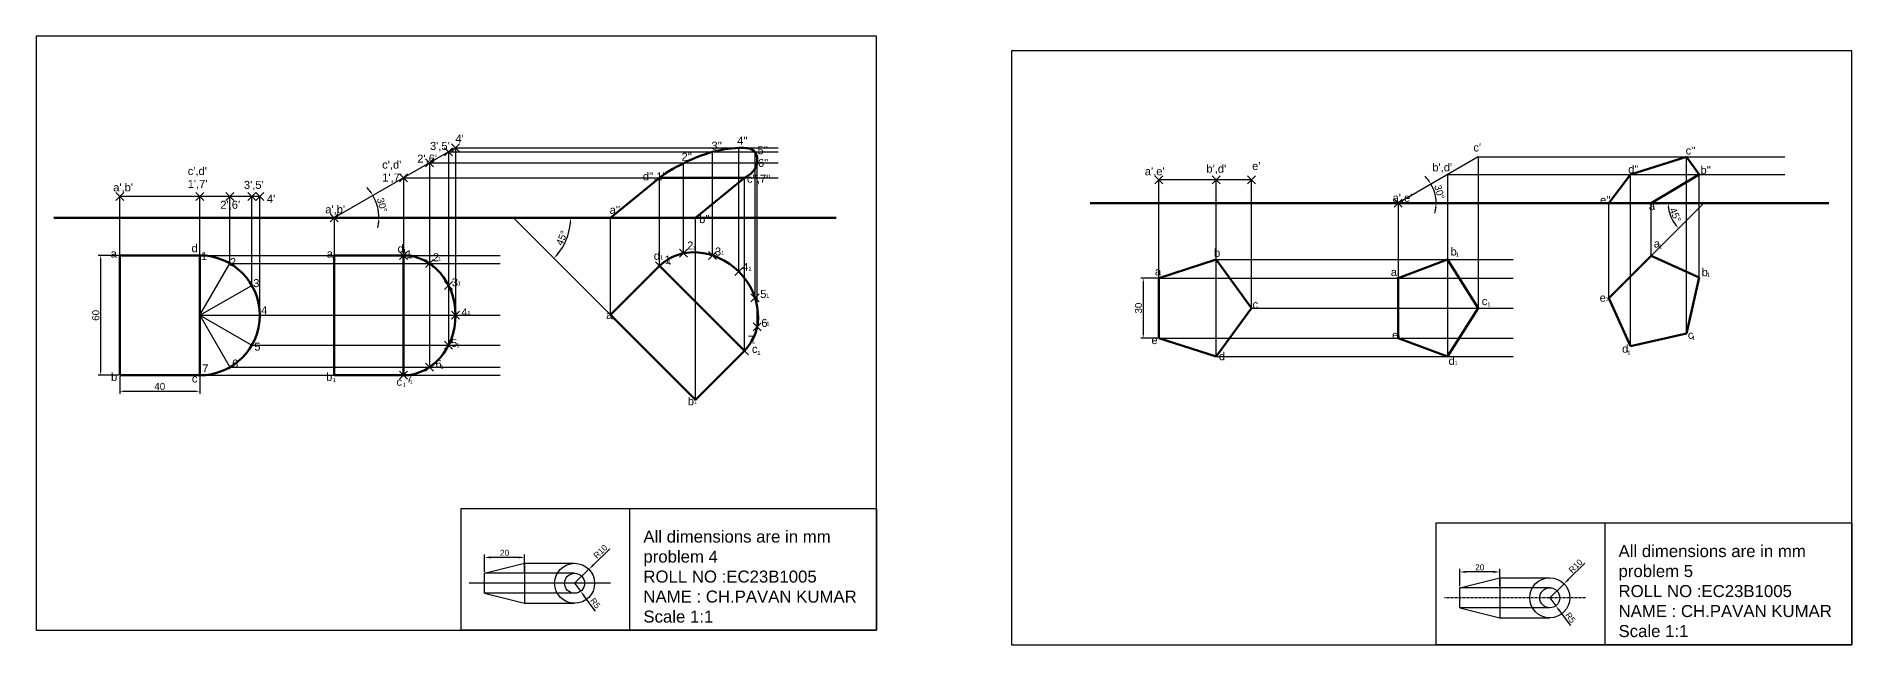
# Model space of a CAD drawing. Header units: millimetres. Extents: x 1234 to 5871, y 1453 to 1780.
# Drawn here: x 2626 to 3534, y 1463 to 1768 of the extents above; entities that cross this region are included whole.
import ezdxf

# ---------------------------------------------------------------- set-up
doc = ezdxf.new("R2010")
doc.units = ezdxf.units.MM
doc.header["$PDMODE"] = 3
doc.header["$PDSIZE"] = 2
doc.linetypes.add('CENTER', pattern=[2, 1.25, -0.25, 0.25, -0.25])
doc.styles.get("Standard").update_dxf_attribs({"font": 'arial.ttf'})
doc.dimstyles.new('Decimal-3', dxfattribs={"dimscale": 1.2, "dimtxt": 2.5, "dimasz": 2.5, "dimexe": 1.25, "dimexo": 0.625, "dimtad": 1, "dimtxsty": 'Standard', "dimcen": 2.5, "dimadec": 0, "dimazin": 0, "dimtfac": 1, "dimtmove": 0, "dimatfit": 3, "dimfxl": 1, "dimarcsym": 0})
doc.dimstyles.new('ISO-25', dxfattribs={"dimtxt": 3.5, "dimasz": 2.5, "dimexe": 1.25, "dimexo": 0.625, "dimtad": 1, "dimtxsty": 'Standard', "dimcen": 2.5, "dimadec": 0, "dimazin": 0, "dimtfac": 1, "dimtmove": 0, "dimatfit": 3, "dimfxl": 1, "dimarcsym": 0})

# ---------------------------------------------------------------- blocks, each defined once
blk = doc.blocks.new('*D9')
at = {"color": 0, "lineweight": -2, "transparency": 16777216}
for p, q in [((2667.92, 1597.45), (2667.92, 1588.85)), ((2707.92, 1597.45), (2707.92, 1588.85)), ((2670.42, 1590.1), (2705.42, 1590.1))]:
    blk.add_line(p, q, dxfattribs=at)
at = {"color": 0, "transparency": 16777216}
for points in [[(2670.42, 1590.51), (2670.42, 1589.68), (2667.92, 1590.1)], [(2705.42, 1590.51), (2705.42, 1589.68), (2707.92, 1590.1)]]:
    blk.add_solid(points, dxfattribs=at)
at = {"layer": 'Defpoints', "color": 0, "transparency": 16777216}
for p in [(2667.92, 1598.08), (2707.92, 1598.08), (2707.92, 1590.1)]:
    blk.add_point(p, dxfattribs=at)
at = {"color": 0, "transparency": 16777216, "insert": (2687.92, 1592.51), "char_height": 3.5, "attachment_point": 5}
blk.add_mtext('40', dxfattribs=at)
blk = doc.blocks.new('*D10')
at = {"color": 0, "lineweight": -2, "transparency": 16777216}
for p, q in [((2667.3, 1658.08), (2657.09, 1658.08)), ((2658.34, 1655.58), (2658.34, 1600.58)), ((2667.3, 1598.08), (2657.09, 1598.08))]:
    blk.add_line(p, q, dxfattribs=at)
at = {"color": 0, "transparency": 16777216}
for points in [[(2657.92, 1655.58), (2658.76, 1655.58), (2658.34, 1658.08)], [(2657.92, 1600.58), (2658.76, 1600.58), (2658.34, 1598.08)]]:
    blk.add_solid(points, dxfattribs=at)
at = {"layer": 'Defpoints', "color": 0, "transparency": 16777216}
for p in [(2667.92, 1658.08), (2658.34, 1598.08), (2667.92, 1598.08)]:
    blk.add_point(p, dxfattribs=at)
at = {"color": 0, "transparency": 16777216, "insert": (2655.93, 1628.08), "char_height": 3.5, "attachment_point": 5, "rotation": 90}
blk.add_mtext('60', dxfattribs=at)
blk = doc.blocks.new('*D12')
at = {"color": 0, "lineweight": -2, "transparency": 16777216}
for start, end in [(36.41863, 42.83726), (0, 30), (347.16274, 353.58137)]:
    blk.add_arc((2775.12, 1676.78), 22.33, start, end, dxfattribs=at)
at = {"color": 0, "transparency": 16777216}
for points in [[(2793.44, 1690.27), (2792.74, 1689.81), (2794.46, 1687.95)], [(2796.89, 1674.31), (2797.73, 1674.27), (2797.45, 1676.78)]]:
    blk.add_solid(points, dxfattribs=at)
at = {"layer": 'Defpoints', "color": 0, "transparency": 16777216}
for p in [(2835.74, 1711.78), (2797.11, 1680.66), (2634.99, 1676.78), (2775.12, 1676.78), (3026.1, 1676.78)]:
    blk.add_point(p, dxfattribs=at)
at = {"color": 0, "transparency": 16777216, "insert": (2799.02, 1683.19), "char_height": 3.5, "attachment_point": 5, "rotation": 285}
blk.add_mtext('30°', dxfattribs=at)
blk = doc.blocks.new('*D13')
at = {"color": 0, "lineweight": -2, "transparency": 16777216}
blk.add_arc((2864.71, 1676.78), 28.58, 320.01313, 354.98687, dxfattribs=at)
at = {"color": 0, "transparency": 16777216}
for points in [[(2892.77, 1674.31), (2893.6, 1674.27), (2893.29, 1676.78)], [(2886.92, 1658.14), (2886.3, 1658.7), (2884.92, 1656.57)]]:
    blk.add_solid(points, dxfattribs=at)
at = {"layer": 'Defpoints', "color": 0, "transparency": 16777216}
for p in [(2634.99, 1676.78), (2864.71, 1676.78), (3026.1, 1676.78), (2889.46, 1662.49), (2955.65, 1585.84)]:
    blk.add_point(p, dxfattribs=at)
at = {"color": 0, "transparency": 16777216, "insert": (2888.9, 1666.77), "char_height": 3.5, "attachment_point": 5, "rotation": 67.5}
blk.add_mtext('45°', dxfattribs=at)
blk = doc.blocks.new('*D14')
at = {"color": 0, "lineweight": -2, "transparency": 16777216}
for p, q in [((3186.76, 1646.69), (3178.31, 1646.69)), ((3179.56, 1644.19), (3179.56, 1619.19)), ((3186.76, 1616.69), (3178.31, 1616.69))]:
    blk.add_line(p, q, dxfattribs=at)
at = {"color": 0, "transparency": 16777216}
for points in [[(3179.14, 1644.19), (3179.97, 1644.19), (3179.56, 1646.69)], [(3179.14, 1619.19), (3179.97, 1619.19), (3179.56, 1616.69)]]:
    blk.add_solid(points, dxfattribs=at)
at = {"layer": 'Defpoints', "color": 0, "transparency": 16777216}
for p in [(3187.39, 1646.69), (3179.56, 1616.69), (3187.39, 1616.69)]:
    blk.add_point(p, dxfattribs=at)
at = {"color": 0, "transparency": 16777216, "insert": (3177.14, 1631.69), "char_height": 3.5, "attachment_point": 5, "rotation": 90}
blk.add_mtext('30', dxfattribs=at)
blk = doc.blocks.new('*D15')
at = {"color": 0, "lineweight": -2, "transparency": 16777216}
for start, end in [(37.54939, 45.09878), (0, 30), (344.90122, 352.45061)]:
    blk.add_arc((3306.91, 1684.19), 18.99, start, end, dxfattribs=at)
at = {"color": 0, "transparency": 16777216}
for points in [[(3322.31, 1696), (3321.62, 1695.53), (3323.35, 1693.69)], [(3325.32, 1681.73), (3326.15, 1681.67), (3325.9, 1684.19)]]:
    blk.add_solid(points, dxfattribs=at)
at = {"layer": 'Defpoints', "color": 0, "transparency": 16777216}
for p in [(3346.89, 1707.28), (3153.03, 1684.19), (3306.91, 1684.19), (3325.61, 1687.49), (3522.17, 1684.19)]:
    blk.add_point(p, dxfattribs=at)
at = {"color": 0, "transparency": 16777216, "insert": (3327.58, 1689.73), "char_height": 3.5, "attachment_point": 5, "rotation": 285}
blk.add_mtext('30°', dxfattribs=at)
blk = doc.blocks.new('*D16')
at = {"color": 0, "lineweight": -2, "transparency": 16777216}
blk.add_arc((3459.75, 1684.19), 17.85, 188.03291, 216.96709, dxfattribs=at)
at = {"color": 0, "transparency": 16777216}
for points in [[(3441.66, 1681.67), (3442.5, 1681.73), (3441.9, 1684.19)], [(3445.81, 1673.73), (3445.18, 1673.19), (3447.13, 1671.57)]]:
    blk.add_solid(points, dxfattribs=at)
at = {"layer": 'Defpoints', "color": 0, "transparency": 16777216}
for p in [(3153.03, 1684.19), (3442.51, 1679.57), (3459.75, 1684.19), (3522.17, 1684.19), (3412.24, 1636.68)]:
    blk.add_point(p, dxfattribs=at)
at = {"color": 0, "transparency": 16777216, "insert": (3445.48, 1678.28), "char_height": 3.5, "attachment_point": 5, "rotation": 292.5}
blk.add_mtext('45°', dxfattribs=at)
blk = doc.blocks.new('*D44')
at = {"color": 0, "lineweight": -2, "transparency": 16777216}
for p, q in [((2895.28, 1494.08), (2898.29, 1490.09)), ((2905.74, 1480.22), (2900.1, 1487.69))]:
    blk.add_line(p, q, dxfattribs=at)
at = {"color": 0, "transparency": 16777216}
blk.add_solid([(2900.5, 1487.99), (2899.7, 1487.39), (2898.29, 1490.09)], dxfattribs=at)
at = {"layer": 'Defpoints', "color": 0, "transparency": 16777216}
for p in [(2895.28, 1494.08), (2898.29, 1490.09)]:
    blk.add_point(p, dxfattribs=at)
at = {"color": 0, "transparency": 16777216, "insert": (2905.64, 1484.13), "char_height": 3, "attachment_point": 5, "rotation": 307.01984}
blk.add_mtext('R5', dxfattribs=at)
blk = doc.blocks.new('*D45')
at = {"color": 0, "lineweight": -2, "transparency": 16777216}
for p, q in [((2912.89, 1511.34), (2904.57, 1503.18)), ((2895.28, 1494.08), (2902.42, 1501.08))]:
    blk.add_line(p, q, dxfattribs=at)
at = {"color": 0, "transparency": 16777216}
blk.add_solid([(2904.22, 1503.54), (2904.92, 1502.82), (2902.42, 1501.08)], dxfattribs=at)
at = {"layer": 'Defpoints', "color": 0, "transparency": 16777216}
for p in [(2902.42, 1501.08), (2895.28, 1494.08)]:
    blk.add_point(p, dxfattribs=at)
at = {"color": 0, "transparency": 16777216, "insert": (2908.2, 1509.94), "char_height": 3, "attachment_point": 5, "rotation": 44.43135}
blk.add_mtext('R10', dxfattribs=at)
blk = doc.blocks.new('*D46')
at = {"color": 0, "lineweight": -2, "transparency": 16777216}
for p, q in [((2850.28, 1499.83), (2850.28, 1508.51)), ((2867.28, 1507.01), (2853.28, 1507.01)), ((2870.28, 1499.83), (2870.28, 1508.51))]:
    blk.add_line(p, q, dxfattribs=at)
at = {"color": 0, "transparency": 16777216}
for points in [[(2853.28, 1507.51), (2853.28, 1506.51), (2850.28, 1507.01)], [(2867.28, 1507.51), (2867.28, 1506.51), (2870.28, 1507.01)]]:
    blk.add_solid(points, dxfattribs=at)
at = {"layer": 'Defpoints', "color": 0, "transparency": 16777216}
for p in [(2850.28, 1507.01), (2850.28, 1499.08), (2870.28, 1499.08)]:
    blk.add_point(p, dxfattribs=at)
at = {"color": 0, "transparency": 16777216, "insert": (2860.28, 1509.29), "char_height": 3, "attachment_point": 5}
blk.add_mtext('20', dxfattribs=at)
blk = doc.blocks.new('*D47')
at = {"color": 0, "lineweight": -2, "transparency": 16777216}
for p, q in [((3382.72, 1486.82), (3385.73, 1482.83)), ((3393.17, 1472.96), (3387.54, 1480.44))]:
    blk.add_line(p, q, dxfattribs=at)
at = {"color": 0, "transparency": 16777216}
blk.add_solid([(3387.93, 1480.74), (3387.14, 1480.14), (3385.73, 1482.83)], dxfattribs=at)
at = {"layer": 'Defpoints', "color": 0, "transparency": 16777216}
for p in [(3382.72, 1486.82), (3385.73, 1482.83)]:
    blk.add_point(p, dxfattribs=at)
at = {"color": 0, "transparency": 16777216, "insert": (3393.07, 1476.87), "char_height": 3, "attachment_point": 5, "rotation": 307.01984}
blk.add_mtext('R5', dxfattribs=at)
blk = doc.blocks.new('*D48')
at = {"color": 0, "lineweight": -2, "transparency": 16777216}
for p, q in [((3400.33, 1504.09), (3392, 1495.93)), ((3382.72, 1486.82), (3389.86, 1493.83))]:
    blk.add_line(p, q, dxfattribs=at)
at = {"color": 0, "transparency": 16777216}
blk.add_solid([(3391.65, 1496.28), (3392.35, 1495.57), (3389.86, 1493.83)], dxfattribs=at)
at = {"layer": 'Defpoints', "color": 0, "transparency": 16777216}
for p in [(3389.86, 1493.83), (3382.72, 1486.82)]:
    blk.add_point(p, dxfattribs=at)
at = {"color": 0, "transparency": 16777216, "insert": (3395.64, 1502.69), "char_height": 3, "attachment_point": 5, "rotation": 44.43135}
blk.add_mtext('R10', dxfattribs=at)
blk = doc.blocks.new('*D49')
at = {"color": 0, "lineweight": -2, "transparency": 16777216}
for p, q in [((3337.72, 1492.57), (3337.72, 1501.25)), ((3354.72, 1499.75), (3340.72, 1499.75)), ((3357.72, 1492.57), (3357.72, 1501.25))]:
    blk.add_line(p, q, dxfattribs=at)
at = {"color": 0, "transparency": 16777216}
for points in [[(3340.72, 1500.25), (3340.72, 1499.25), (3337.72, 1499.75)], [(3354.72, 1500.25), (3354.72, 1499.25), (3357.72, 1499.75)]]:
    blk.add_solid(points, dxfattribs=at)
at = {"layer": 'Defpoints', "color": 0, "transparency": 16777216}
for p in [(3337.72, 1499.75), (3337.72, 1491.82), (3357.72, 1491.82)]:
    blk.add_point(p, dxfattribs=at)
at = {"color": 0, "transparency": 16777216, "insert": (3347.72, 1502.03), "char_height": 3, "attachment_point": 5}
blk.add_mtext('20', dxfattribs=at)

msp = doc.modelspace()

# ---------------------------------------------------------------- linework, layer by layer
for p, q in [((2626.207, 1767.62), (2626.207, 1470.62)), ((3046.207, 1767.62), (2626.207, 1767.62)), ((3046.207, 1470.62), (3046.207, 1767.62)), ((3113.642, 1760.364), (3113.642, 1463.364)), ((3533.642, 1760.364), (3113.642, 1760.364)), ((3533.642, 1463.364), (3533.642, 1760.364)), ((2835.744, 1711.785), (2775.123, 1676.785)), ((2832.264, 1709.775), (2832.264, 1613.079)), ((2832.264, 1709.775), (2997.105, 1709.775)), ((2835.744, 1711.785), (2835.744, 1628.079)), ((2835.744, 1711.785), (2997.105, 1711.785)), ((2964.239, 1658.068), (2964.239, 1709.775)), ((2977.307, 1649.923), (2977.307, 1711.785)), ((2985.452, 1636.855), (2985.452, 1709.775)), ((3346.892, 1707.275), (3306.911, 1684.193)), ((3346.892, 1707.275), (3346.892, 1631.691)), ((3346.892, 1707.275), (3500.167, 1707.275)), ((3451.12, 1619.021), (3451.12, 1707.275)), ((2822.754, 1704.285), (2822.754, 1602.099)), ((2822.754, 1704.285), (2997.105, 1704.285)), ((2949.75, 1659.108), (2949.75, 1704.285)), ((2986.492, 1622.366), (2986.492, 1704.285)), ((3331.621, 1698.458), (3331.621, 1607.42)), ((3331.621, 1698.458), (3500.167, 1698.458)), ((3423.16, 1612.657), (3423.16, 1698.458)), ((3457.483, 1646.981), (3457.483, 1698.458)), ((2809.764, 1696.785), (2809.764, 1598.079)), ((2809.764, 1696.785), (2997.105, 1696.785)), ((2937.722, 1652.765), (2937.722, 1696.785)), ((2980.149, 1610.338), (2980.149, 1696.785)), ((3187.386, 1646.691), (3187.386, 1695.842)), ((3233.551, 1695.842), (3187.386, 1695.842)), ((3215.918, 1607.42), (3215.918, 1695.842)), ((3233.551, 1631.691), (3233.551, 1695.842)), ((2667.923, 1658.079), (2667.923, 1687.529)), ((2737.923, 1687.529), (2667.923, 1687.529)), ((2707.923, 1658.079), (2707.923, 1687.529)), ((2722.923, 1654.06), (2722.923, 1687.529)), ((2733.904, 1643.079), (2733.904, 1687.529)), ((2737.923, 1628.079), (2737.923, 1687.529)), ((3306.911, 1684.193), (3306.911, 1616.691)), ((3459.751, 1684.193), (3412.243, 1636.685)), ((3412.243, 1636.685), (3412.243, 1684.193)), ((3433.456, 1657.898), (3433.456, 1684.193)), ((2775.123, 1676.785), (2775.123, 1598.079)), ((2864.712, 1676.785), (2955.654, 1585.843)), ((2913.227, 1628.27), (2913.227, 1676.785)), ((2955.654, 1585.843), (2955.654, 1676.785)), ((2707.923, 1658.079), (2858.14, 1658.079)), ((2707.923, 1628.079), (2722.923, 1654.06)), ((2722.923, 1654.06), (2858.14, 1654.06)), ((3215.918, 1655.961), (3364.464, 1655.961)), ((2707.923, 1628.079), (2733.904, 1643.079)), ((3187.386, 1646.691), (3364.464, 1646.691)), ((2707.923, 1628.079), (2737.923, 1628.079)), ((2707.923, 1628.079), (2733.904, 1613.079)), ((2707.923, 1628.079), (2722.923, 1602.099)), ((2737.923, 1628.079), (2858.14, 1628.079)), ((3233.551, 1631.691), (3364.464, 1631.691)), ((3187.386, 1616.691), (3364.464, 1616.691)), ((2733.904, 1613.079), (2858.14, 1613.079)), ((3215.918, 1607.42), (3364.464, 1607.42)), ((2707.923, 1598.079), (2858.14, 1598.079)), ((2722.923, 1602.099), (2858.14, 1602.099)), ((2922.751, 1531.529), (2922.751, 1470.62)), ((3410.187, 1524.273), (3410.187, 1463.364)), ((2850.284, 1499.081), (2870.284, 1504.081)), ((2850.284, 1489.081), (2850.284, 1499.081)), ((2895.284, 1499.081), (2850.284, 1499.081)), ((2870.284, 1504.081), (2870.284, 1484.081)), ((2870.284, 1504.081), (2895.284, 1504.081)), ((2895.284, 1489.081), (2850.284, 1489.081)), ((2850.284, 1489.081), (2870.284, 1484.081)), ((3337.719, 1491.825), (3357.719, 1496.825)), ((3337.719, 1481.825), (3337.719, 1491.825)), ((3382.719, 1491.825), (3337.719, 1491.825)), ((3357.719, 1496.825), (3357.719, 1476.825)), ((3357.719, 1496.825), (3382.719, 1496.825)), ((2870.284, 1484.081), (2895.284, 1484.081)), ((3382.719, 1481.825), (3337.719, 1481.825)), ((3337.719, 1481.825), (3357.719, 1476.825)), ((2626.207, 1470.62), (3046.207, 1470.62)), ((3357.719, 1476.825), (3382.719, 1476.825)), ((3113.642, 1463.364), (3533.642, 1463.364))]:
    msp.add_line(p, q)
at = {"color": 3, "lineweight": 200}
for p, q in [((3451.12, 1707.275), (3423.16, 1698.458)), ((3457.483, 1698.458), (3451.12, 1707.275)), ((3423.16, 1698.458), (3412.243, 1684.193)), ((3433.456, 1684.193), (3457.483, 1698.458)), ((2937.722, 1696.785), (2913.227, 1676.785)), ((2980.149, 1696.785), (2937.722, 1696.785)), ((2955.654, 1676.785), (2980.149, 1696.785)), ((3412.243, 1684.193), (3433.456, 1684.193)), ((2913.227, 1676.785), (2955.654, 1676.785)), ((2775.123, 1658.079), (2775.123, 1598.079)), ((2809.764, 1658.079), (2775.123, 1658.079)), ((2809.764, 1598.079), (2809.764, 1658.079)), ((3306.911, 1646.691), (3331.621, 1655.961)), ((3331.621, 1655.961), (3346.892, 1631.691)), ((3306.911, 1616.691), (3306.911, 1646.691)), ((3346.892, 1631.691), (3331.621, 1607.42)), ((3331.621, 1607.42), (3306.911, 1616.691)), ((2775.123, 1598.079), (2809.764, 1598.079))]:
    msp.add_line(p, q, dxfattribs=at)
at = {"color": 7, "lineweight": 200, "true_color": 0xffffff}
for p, q in [((3153.026, 1684.193), (3522.172, 1684.193)), ((2634.986, 1676.785), (3026.104, 1676.785)), ((2667.923, 1658.079), (2667.923, 1598.079)), ((2707.923, 1658.079), (2667.923, 1658.079)), ((2707.923, 1598.079), (2707.923, 1658.079)), ((2937.722, 1652.765), (2913.227, 1628.27)), ((2980.149, 1610.338), (2937.722, 1652.765)), ((3187.386, 1646.691), (3215.918, 1655.961)), ((3215.918, 1655.961), (3233.551, 1631.691)), ((3412.243, 1636.685), (3433.456, 1657.898)), ((3433.456, 1657.898), (3457.483, 1646.981)), ((3187.386, 1646.691), (3187.386, 1616.691)), ((3457.483, 1646.981), (3451.12, 1619.021)), ((3423.16, 1612.657), (3412.243, 1636.685)), ((2913.227, 1628.27), (2955.654, 1585.843)), ((3233.551, 1631.691), (3215.918, 1607.42)), ((3187.386, 1616.691), (3215.918, 1607.42)), ((3451.12, 1619.021), (3423.16, 1612.657)), ((2955.654, 1585.843), (2980.149, 1610.338)), ((2667.923, 1598.079), (2707.923, 1598.079))]:
    msp.add_line(p, q, dxfattribs=at)
at = {"linetype": 'CENTER'}
for p, q in [((2913.17, 1494.081), (2842.651, 1494.081)), ((3400.605, 1486.825), (3330.086, 1486.825))]:
    msp.add_line(p, q, dxfattribs=at)
for points in [[(3046.207, 1470.62), (2838.494, 1470.62), (2838.494, 1531.529), (3046.207, 1531.529)], [(3533.642, 1463.364), (3325.93, 1463.364), (3325.93, 1524.273), (3533.642, 1524.273)]]:
    msp.add_lwpolyline(points, close=True)
for centre, radius in [((2895.284, 1494.081), 10), ((2895.284, 1494.081), 5), ((3382.719, 1486.825), 10), ((3382.719, 1486.825), 5)]:
    msp.add_circle(centre, radius)
msp.add_arc((2677.63, 1676.785), 40, 359.9999999999992, 0)
at = {"color": 7, "lineweight": 200, "true_color": 0xffffff}
msp.add_arc((2707.923, 1628.079), 30, 270, 90, dxfattribs=at)
msp.add_ellipse((2958.935, 1631.552), major_axis=(-21.213, 21.213), ratio=0.8660254, start_param=3.1415927, end_param=6.2831853, dxfattribs=at)
at = {"color": 3, "lineweight": 200}
msp.add_ellipse((2809.764, 1628.079), major_axis=(0, 30), ratio=0.8660254, start_param=3.1415927, end_param=6.2831853, dxfattribs=at)
msp.add_open_spline([(2937.722, 1696.785), (2939.578, 1698.621), (2951.014, 1705.2), (2963.359, 1709.99), (2975.041, 1712.053), (2986.107, 1711.76), (2987.305, 1702.267), (2983.518, 1698.623), (2980.149, 1696.785)], degree=3, knots=[0, 0, 0, 0, 14.1743983, 29.6686599, 42.890152, 51.2797282, 56.8677883, 66.6907565, 66.6907565, 66.6907565, 66.6907565], dxfattribs=at)
for p in [(2822.754, 1704.285), (2832.264, 1709.775), (2835.744, 1711.785), (2809.764, 1696.785), (3187.386, 1695.842), (3215.918, 1695.842), (3233.551, 1695.842), (2667.923, 1687.529), (2707.923, 1687.529), (2722.923, 1687.529), (2733.904, 1687.529), (2737.923, 1687.529), (2775.123, 1676.785), (3306.911, 1684.193), (2949.75, 1659.108), (2964.239, 1658.068), (2809.764, 1658.079), (2822.754, 1654.06), (2937.722, 1652.765), (2977.307, 1649.923), (2832.264, 1643.079), (2985.452, 1636.855), (2835.744, 1628.079), (2986.492, 1622.366), (2832.264, 1613.079), (2980.149, 1610.338), (2809.764, 1598.079), (2822.754, 1602.099)]:
    msp.add_point(p)

# ---------------------------------------------------------------- texts
for s, height, p in [("4'", 4, (2835.69, 1714.419)), ("4''", 4, (2976.523, 1713.405)), ("2',6'", 4, (2816.632, 1704.448)), ("3',5'", 4, (2822.985, 1710.793)), ("2''", 4, (2948.713, 1705.36)), ("3''", 4, (2963.673, 1710.915)), ("5''", 4, (2986.688, 1708.616)), ("6''", 4, (2986.88, 1702.295)), ("c'", 4, (3344.533, 1710.012)), ("c''", 4, (3450.634, 1708.484)), ("c',d'", 4, (2701.879, 1698.258)), ("c',d'", 4, (2799.087, 1701.427)), ("1',7'", 4, (2799.087, 1695.001)), ("d'',1''", 4, (2929.342, 1695.59)), ("c'',7''", 4, (2981.418, 1694.389)), ("a',e'", 4, (3180.298, 1698.107)), ("b',d'", 4, (3211.092, 1699.43)), ("e'", 4, (3233.939, 1700.753)), ("b',d'", 4, (3324.003, 1700.091)), ("d''", 4, (3421.949, 1699.108)), ("b''", 4, (3458.065, 1698.718)), ("a',b'", 4, (2664.633, 1690.082)), ("1',7'", 4, (2701.879, 1691.832)), ("3',5'", 4, (2729.968, 1691.32)), ("4'", 4, (2741.445, 1684.381)), ("a',e'", 4, (3304.136, 1684.878)), ("2',6'", 4, (2718.189, 1681.365)), ("a',b'", 4, (2770.651, 1679.069)), ("a''", 4, (2912.791, 1678.784)), ("e''", 4, (3407.868, 1683.742)), ("a''", 4, (3432.25, 1680.747)), ("b''", 4, (2957.521, 1674.194)), ('d', 4, (2703.779, 1659.647)), ('d', 4, (2806.772, 1659.457)), ('1', 2, (2809.486, 1659.308)), ('1', 4, (2810.944, 1656.616)), ('2', 4, (2951.524, 1661.021)), ('1', 2, (2954.25, 1660.776)), ('3', 4, (2965.425, 1657.978)), ('b', 4, (3214.913, 1657.359)), ('b', 4, (3333.119, 1657.979)), ('a', 4, (3434.748, 1661.985)), ('1', 2, (3437.44, 1661.42)), ('a', 4, (2663.358, 1657.013)), ('1', 4, (2708.445, 1655.714)), ('2', 4, (2722.934, 1652.707)), ('a', 4, (2771.395, 1656.982)), ('1', 2, (2774.533, 1655.874)), ('1', 2, (2812.817, 1656.646)), ('2', 4, (2824.411, 1655.1)), ('1', 2, (2827.044, 1655.277)), ('d', 4, (2934.846, 1655.853)), ('1', 2, (2938.009, 1656.096)), ('1', 4, (2940.289, 1653.984)), ('1', 2, (2942.078, 1653.653)), ('1', 2, (2968.513, 1658.197)), ('4', 4, (2979.088, 1650.313)), ('1', 2, (2982.161, 1650.46)), ('1', 2, (3335.834, 1657.376)), ('b', 4, (3458.663, 1647.653)), ('3', 4, (2734.601, 1642.182)), ('3', 4, (2833.895, 1642.597)), ('1', 2, (2836.795, 1643.103)), ('a', 4, (3185.338, 1648.072)), ('a', 4, (3303.271, 1647.711)), ('1', 2, (3306.029, 1646.99)), ('1', 2, (3461.181, 1647.361)), ('5', 4, (2988.059, 1636.777)), ('1', 2, (2991.014, 1636.952)), ('c', 4, (3234.156, 1631.561)), ('c', 4, (3348.707, 1633.137)), ('1', 2, (3351.555, 1632.597)), ('e', 4, (3407.644, 1634.914)), ('1', 2, (3410.547, 1635.19)), ('4', 4, (2738.553, 1628.65)), ('4', 4, (2838.637, 1627.631)), ('1', 2, (2841.659, 1628.311)), ('a', 4, (2911.036, 1626.249)), ('1', 2, (2913.576, 1626.061)), ('6', 4, (2988.632, 1622.288)), ('1', 2, (2991.137, 1622.829)), ('5', 4, (2833.516, 1612.286)), ('7', 4, (2981.89, 1613.907)), ('1', 2, (2983.882, 1614.11)), ('e', 4, (3183.619, 1613.696)), ('e', 4, (3303.935, 1616.244)), ('1', 2, (3306.698, 1616.029)), ('c', 4, (3451.754, 1616.336)), ('1', 2, (3453.828, 1615.885)), ('5', 4, (2735.166, 1610.419)), ('1', 2, (2836.2, 1612.052)), ('c', 4, (2983.923, 1609.263)), ('1', 2, (2986.644, 1608.274)), ('d', 4, (3217.326, 1605.641)), ('d', 4, (3332.124, 1603.325)), ('d', 4, (3418.864, 1609.399)), ('1', 2, (3421.462, 1608.374)), ('b', 4, (2663.571, 1595.304)), ('c', 4, (2703.968, 1594.479)), ('7', 4, (2709.155, 1599.564)), ('6', 4, (2724.063, 1601.962)), ('b', 4, (2771.073, 1595.31)), ('7', 4, (2811.21, 1594.533)), ('6', 4, (2825.739, 1601.867)), ('1', 2, (2828.207, 1601.165)), ('1', 2, (3335.148, 1603.327)), ('1', 2, (2774.374, 1594.767)), ('c', 4, (2806.251, 1592.862)), ('1', 2, (2809.318, 1592.329)), ('1', 2, (2812.754, 1593.656)), ('b', 4, (2951.853, 1583.055)), ('1', 2, (2954.859, 1583.769))]:
    msp.add_text(s, height=height).set_placement(p)
at = {"char_height": 6, "attachment_point": 1}
for s, insert in [('{\\fArial Unicode MS|b0|i0|c134|p34;All dimensions are in mm\\Pproblem \\fArial Unicode MS|b0|i0|c0|p34;4\\PROLL NO :\\fArial Unicode MS|b0|i0|c134|p34;EC23B10\\fArial Unicode MS|b0|i0|c0|p34;05\\PNAME : CH.PAVAN KUMAR\\P\\fArial Unicode MS|b0|i0|c134|p34;Scale }1:1', (2929.66, 1520.447)), ('{\\fArial Unicode MS|b0|i0|c134|p34;All dimensions are in mm\\Pproblem \\fArial Unicode MS|b0|i0|c0|p34;5\\PROLL NO :\\fArial Unicode MS|b0|i0|c134|p34;EC23B10\\fArial Unicode MS|b0|i0|c0|p34;05\\PNAME : CH.PAVAN KUMAR\\P\\fArial Unicode MS|b0|i0|c134|p34;Scale }1:1', (3417.096, 1513.191))]:
    msp.add_mtext_dynamic_manual_height_columns(s, width=147.89698, gutter_width=12.5, heights=[0], dxfattribs=dict(at, insert=insert))

# ---------------------------------------------------------------- dimensions: what is measured, and where the dimension line sits
at = {"color": 7, "true_color": 0xffffff}
for base, line1, line2, picture, middle in [((2797.111, 1680.662), ((2634.986, 1676.785), (3026.104, 1676.785)), ((2835.744, 1711.785), (2775.123, 1676.785)), '*D12', (2799.021, 1683.188)), ((3325.61, 1687.49), ((3153.026, 1684.193), (3522.172, 1684.193)), ((3346.892, 1707.275), (3306.911, 1684.193)), '*D15', (3327.583, 1689.731)), ((3442.513, 1679.574), ((3459.751, 1684.193), (3412.243, 1636.685)), ((3153.026, 1684.193), (3522.172, 1684.193)), '*D16', (3445.485, 1678.283)), ((2889.465, 1662.494), ((2634.986, 1676.785), (3026.104, 1676.785)), ((2864.712, 1676.785), (2955.654, 1585.843)), '*D13', (2888.897, 1666.767))]:
    dim = msp.add_angular_dim_2l(base=base, line1=line1, line2=line2, dimstyle='ISO-25', dxfattribs=at)
    dim.commit()
    dim.dimension.update_dxf_attribs({"geometry": picture, "text_midpoint": middle})
for base, p1, p2, picture, middle in [((2658.34, 1598.079), (2667.923, 1658.079), (2667.923, 1598.079), '*D10', (2655.928, 1628.079)), ((3179.555, 1616.691), (3187.386, 1646.691), (3187.386, 1616.691), '*D14', (3177.142, 1631.691))]:
    dim = msp.add_linear_dim(base=base, p1=p1, p2=p2, angle=90, dimstyle='ISO-25', dxfattribs=at)
    dim.commit()
    dim.dimension.update_dxf_attribs({"geometry": picture, "text_midpoint": middle})
dim = msp.add_linear_dim(base=(2707.923, 1590.097), p1=(2667.923, 1598.079), p2=(2707.923, 1598.079), dimstyle='ISO-25', dxfattribs=at)
dim.commit()
dim.dimension.update_dxf_attribs({"geometry": '*D9', "text_midpoint": (2687.923, 1592.509)})
for base, p1, p2, picture, middle in [((2850.284, 1507.007), (2870.284, 1499.081), (2850.284, 1499.081), '*D46', (2860.284, 1509.289)), ((3337.719, 1499.751), (3357.719, 1491.825), (3337.719, 1491.825), '*D49', (3347.719, 1502.033))]:
    dim = msp.add_linear_dim(base=base, p1=p1, p2=p2, dimstyle='Decimal-3')
    dim.commit()
    dim.dimension.update_dxf_attribs({"geometry": picture, "text_midpoint": middle})
for center, mpoint, picture, middle in [((2895.284, 1494.081), (2902.425, 1501.081), '*D45', (2908.203, 1509.942)), ((3382.719, 1486.825), (3389.86, 1493.825), '*D48', (3395.638, 1502.685)), ((2895.284, 1494.081), (2898.294, 1490.089), '*D44', (2905.638, 1484.129)), ((3382.719, 1486.825), (3385.729, 1482.832), '*D47', (3393.074, 1476.873))]:
    dim = msp.add_radius_dim(center=center, mpoint=mpoint, dimstyle='Decimal-3')
    dim.commit()
    dim.dimension.update_dxf_attribs({"geometry": picture, "text_midpoint": middle})

doc.saveas('drawing.dxf')
